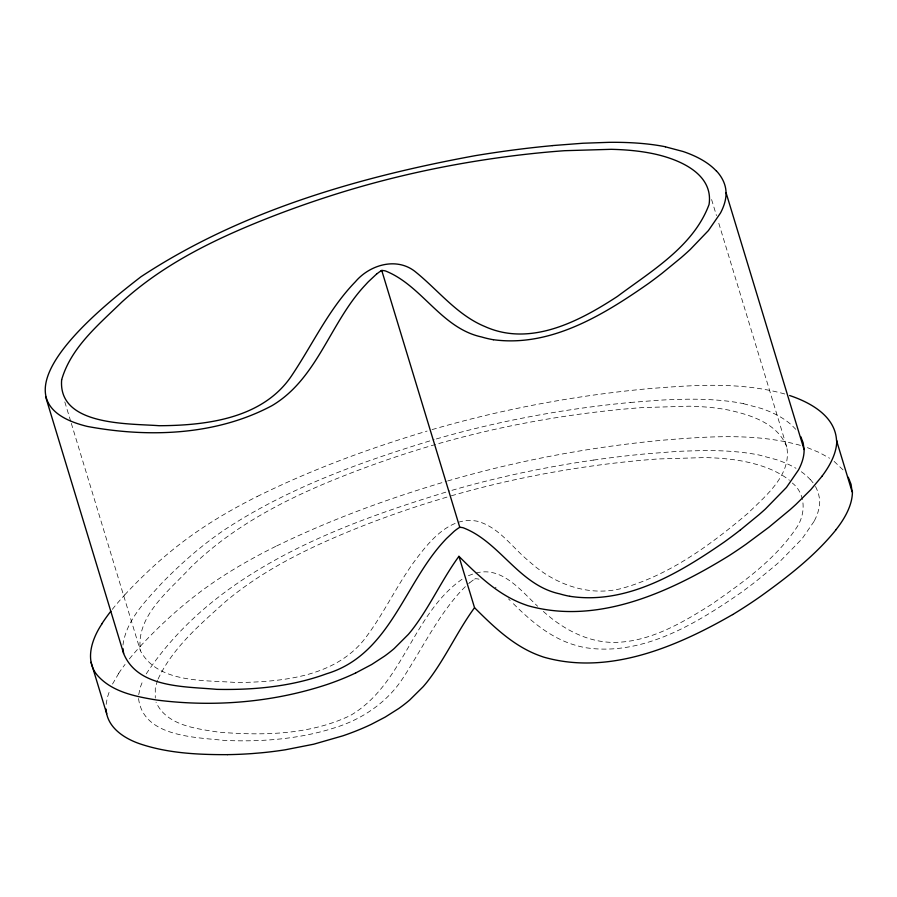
<?xml version="1.0" encoding="UTF-8"?>
<svg xmlns="http://www.w3.org/2000/svg" width="897" height="897" viewBox="0 0 897 897"><rect width="100%" height="100%" fill="white"/><g stroke="black" fill="none" stroke-linecap="round" stroke-linejoin="round"><path stroke-width="0.67" stroke-dasharray="4.49 3.36" d="M122.956 645.078C126.286 620.085 145.471 601.158 161.651 583.33C180.947 563.563 201.769 545.163 224.699 529.701C288.509 487.587 361.457 461.764 434.148 439.586M106.171 704.358L107.259 697.799L110.107 689.277M138.721 694.693L140.268 687.405L143.195 679.803M157.547 680.229L155.293 688.033L155.271 698.079M158.085 679.051C172.762 647.802 199.84 624.682 225.057 602.01C264.548 568.62 311.82 546.251 359.506 527.189A322.393 96.943 -16.9 0 1 425.772 503.576L448.769 496.534M112.517 684.063L118.729 673.4M814.106 521.325L802.053 538.817L781.029 560.367A491.029 147.657 -16.9 0 1 774.627 566.041L755.992 581.334A492.599 148.128 -16.9 0 1 740.204 593.175C695.433 624.11 642.252 656.402 585.427 647.668A202.24 60.817 -16.9 0 1 575.403 645.235C549.872 637.913 529.353 619.849 511.055 601.371M146.211 673.905C214.405 571.109 336.868 525.272 449.756 490.962M124.672 594.935C148.79 569.012 175.577 545.387 205.312 526.068A288.049 86.617 -16.9 0 1 257.147 496.501M140.28 646.311C165.171 619.547 192.911 595.272 223.768 575.594A287.085 86.325 -16.9 0 1 276.579 545.97M465.352 586.638L462.045 589.957A268.125 80.629 -16.9 0 0 459.219 593.007C436.402 618.672 421.444 649.944 402.719 678.468C387.089 702.351 362.366 719.125 335.332 727.579C299.576 739.15 261.532 742.066 224.149 740.406C194.201 737.099 142.993 736.796 138.508 698.18M468.649 583.633L469.647 582.792M462.067 579.249C412.474 614.064 403.358 684.445 350.503 715.414C309.835 735.058 262.855 735.708 218.666 732.154C196.308 728.678 166.528 725.617 156.022 702.16M474.67 579.126L474.76 579.07A16.965 5.102 -16.9 0 1 475.388 578.7A14.688 4.418 -16.9 0 1 475.814 578.722L476.06 578.733A32.64 9.811 -16.9 0 1 478.628 579.092L480.018 579.395M257.181 496.501C311.651 469.535 368.914 448.511 427.084 431.065M276.612 545.981C331.128 519.397 388.311 498.541 446.426 481.341M468.436 575.706L474.715 573.318M432.051 429.607C501.894 409.256 573.699 395.812 646.098 388.906C692.305 385.093 740.025 381.404 785.245 394.119M447.659 480.971C517.502 460.632 589.307 447.177 661.706 440.281C707.912 436.469 755.633 432.78 800.853 445.495M436.346 438.947C482.765 425.514 530.161 415.591 577.982 408.707A490.166 147.4 -16.9 0 1 630.344 402.484M451.953 490.323C498.373 476.89 545.78 466.967 593.59 460.071M451.326 495.817C500.851 481.431 551.554 471.25 602.672 464.579A481.633 144.832 -16.9 0 1 658.308 458.95L704.919 457.571A277.263 83.376 -16.9 0 1 743.243 461.249C759.647 464.511 776.118 469.826 789.438 480.254M475.948 573.06C502.163 566.029 520.787 590.596 537.651 606.26M630.367 402.473L659.015 400.23A384.32 115.567 -16.9 0 1 668.613 399.726L687.057 399.21A299.542 90.07 -16.9 0 1 743.49 403.65M743.411 403.684L761.161 408.393A388.928 116.946 -16.9 0 1 794.484 428.015L795.818 429.338M807.378 447.614L819.264 452.503L829.602 458.232M495.323 587.232L496.063 587.793M834.109 461.383L843.931 470.723M543.347 611.429C562.049 628.382 585.584 641.389 611.283 642.387C647.993 643.093 681.002 623.572 711.074 604.668C742.167 582.938 774.38 560.345 795.987 528.557C805.831 514.867 806.302 494.169 792.343 483.035M508.476 598.86L510.191 600.53M810.204 479.346L813.635 483.528M815.53 486.466L818.288 492.61L819.611 499.18A296.167 89.061 -16.9 0 1 814.084 521.325M71.312 423.35L140.414 650.785C158.13 683.839 205.278 679.859 237.178 682.595C281.512 681.776 332.955 677.313 363.319 640.66C384.847 613.301 398.526 580.673 420.435 553.527C433.8 536.238 453.232 516.291 477.294 521.247C499.483 527.234 512.49 548.112 529.656 561.769C554.077 584.126 588.589 596.931 621.498 588.499C669.476 575.269 710.536 544.871 748.042 513.174C765.769 495.727 791.726 474.973 786.792 447.054L718.093 220.954M786.792 447.054C777.856 423.216 750.296 414.717 727.635 409.873A277.263 83.376 -16.9 0 0 689.311 406.195L642.701 407.574A481.633 144.832 -16.9 0 0 587.064 413.203C527.111 420.973 467.774 433.778 410.164 452.2A322.393 96.943 -16.9 0 0 343.899 475.814C288.206 497.689 233.455 525.395 190.377 567.723C169.275 590.798 135.537 615.847 140.414 650.785M711.59 199.549L716.468 215.594M64.808 401.946L70.908 422.016M469.748 582.781A41.901 12.603 -16.9 0 1 474.636 579.126M593.612 460.06A490.166 147.4 -16.9 0 1 645.952 453.86L674.622 451.606A384.32 115.567 -16.9 0 1 684.22 451.101L702.665 450.586A299.542 90.07 -16.9 0 1 759.097 455.026L776.768 459.757A388.928 116.946 -16.9 0 1 795.998 468.312M801.335 471.755A388.928 116.946 -16.9 0 1 810.092 479.39M118.617 673.423A576.02 173.211 -16.9 0 1 125.053 664.419M129.359 658.936A576.02 173.211 -16.9 0 1 140.369 646.288M112.282 609.388A570.133 171.439 -16.9 0 1 124.784 594.913"/><path stroke-width="1.35" d="M101.966 623.83C92.279 638.316 84.565 659.463 96.898 674.768C111.643 692.047 135.548 696.532 156.874 700.064C213.822 707.296 272.643 702.53 327.237 684.445A89.969 27.056 -16.9 0 0 355.672 672.963M822.269 475.948L810.81 489.661L796.076 504.271A515.898 155.136 -16.9 0 1 790.145 509.619L768.908 527.234L746.046 544.221A395.7 118.987 -16.9 0 1 729.126 555.635C670.631 591.751 597.996 625.388 528.098 605.744A324.781 97.661 -16.9 0 1 524.622 604.522C498.497 595.216 478.168 575.515 458.928 556.331C441.593 580.045 429.674 607.28 411.6 630.468A348.316 104.736 -16.9 0 1 408.348 634.392L394.22 648.52A152.602 45.893 -16.9 0 1 384.589 656.099L371.739 664.464L355.683 672.963M458.928 556.331L474.535 607.695C457.201 631.421 445.282 658.656 427.207 681.843A340.58 102.415 -16.9 0 1 423.104 686.754L409.828 699.884A150.763 45.332 -16.9 0 1 398.739 708.518L385.217 717.073L371.291 724.339A89.969 27.056 -16.9 0 1 342.845 735.832L313.737 744.196L285.179 749.814A175.094 52.654 -16.9 0 1 261.173 752.818L252.405 753.558A262.339 78.891 -16.9 0 1 227.423 754.635M836.172 529.578C815.227 555.557 788.586 576.199 761.654 595.597A363.139 109.199 -16.9 0 1 732.681 614.58M376.505 274.123L368.387 281.714A268.125 80.629 -16.9 0 0 365.572 284.753C330.275 321.888 317.818 378.489 272.026 405.635C216.143 435.493 148.622 437.826 87.357 426.434C-18.456 400.6 104.041 305.384 140.997 276.736C240.912 210.93 358.822 177.034 475.5 155.618A473.762 142.466 -16.9 0 1 552.26 145.65M740.384 529.959L759.019 514.665A491.029 147.657 -16.9 0 0 765.421 508.991L786.445 487.441L798.498 469.95A296.615 89.195 -16.9 0 0 804.104 449.52L803.151 442.838L800.741 436.592M381.023 270.883L381.113 270.827A16.965 5.102 -16.9 0 1 381.741 270.445A14.688 4.418 -16.9 0 1 382.156 270.468L382.402 270.49M732.614 614.58C676.876 646.692 608.738 675.811 543.705 657.12A324.781 97.661 -16.9 0 1 540.229 655.898C514.116 646.591 493.776 626.891 474.535 607.695M552.317 145.594L582.938 143.24L609.018 142.331A299.542 90.07 -16.9 0 1 665.451 146.772M227.401 754.646C198.349 754.725 168.681 753.323 140.885 744.151C124.952 738.949 106.911 727.702 106.093 709.101M493.451 339.716C550.635 347.453 603.692 314.791 648.565 283.452A498.328 149.855 -16.9 0 0 662.334 273.08L680.969 257.798A485.501 145.998 -16.9 0 0 690.354 249.377L708.406 230.574L720.459 213.082A296.615 89.195 -16.9 0 0 726.065 192.642M569.819 596.292C626.644 605.027 679.825 572.746 724.585 541.799A492.599 148.128 -16.9 0 0 740.373 529.959M665.372 146.816L683.11 151.515A388.928 116.946 -16.9 0 1 716.434 171.136M789.618 395.51C810.271 402.405 835.298 416.017 836.542 440.55L852.15 491.926L851.062 484.324L848.27 477.26M716.557 171.092C722.04 176.911 725.92 184.547 726.043 192.653L804.082 449.52M381.741 270.445L459.78 527.324A14.688 4.418 -16.9 0 1 460.206 527.346L460.453 527.358A32.64 9.811 -16.9 0 1 463.02 527.716C499.887 541.676 518.847 585.158 559.773 593.87A202.24 60.817 -16.9 0 0 569.786 596.303M45.579 396.586L123.618 653.465C137.779 688.279 185.118 686.396 216.827 689.356C253.862 690.129 291.592 686.62 326.564 673.782C389.197 654.911 403.728 585.113 443.611 541.631A268.125 80.629 -16.9 0 1 446.437 538.581L454.039 531.416A41.901 12.603 -16.9 0 1 459.029 527.75L459.152 527.694A16.965 5.102 -16.9 0 1 459.78 527.324M91.068 662.278L106.676 713.653M123.618 653.465L122.934 648.52M852.419 491.848A343.383 103.256 -16.9 0 1 836.06 529.6M836.778 440.483A342.105 102.875 -16.9 0 1 822.179 475.971M101.821 623.852A570.133 171.439 -16.9 0 1 110.847 611.216M376.583 274.123A40.477 12.177 -16.9 0 1 380.99 270.883M382.414 270.479A33.918 10.203 -16.9 0 1 385.441 270.95C422.05 285.448 441.189 328.302 481.734 337.003A198.842 59.796 -16.9 0 0 493.417 339.739M61.646 379.79C57.879 426.165 129.09 423.395 159.128 425.716C207.095 425.503 263.92 418.428 292.4 374.565C313.109 343.45 329.121 308.747 355.459 281.68C370.125 264.402 397.629 256.553 416.197 272.441C438.779 290.83 457.268 315.116 484.918 326.542C530.531 347.105 579.361 321.305 617.428 296.414C651.581 270.849 693.516 246.395 709.067 204.482C714.001 172.022 675.206 157.681 649.596 152.995A277.263 83.376 -16.9 0 0 611.272 149.317L564.65 150.696A481.633 144.832 -16.9 0 0 509.025 156.336C449.061 164.106 389.724 176.911 332.125 195.322A322.393 96.943 -16.9 0 0 265.86 218.946C214.17 239.465 163.041 264.346 121.667 302.222C98.412 324.849 70.986 347.475 61.646 379.79"/></g></svg>
